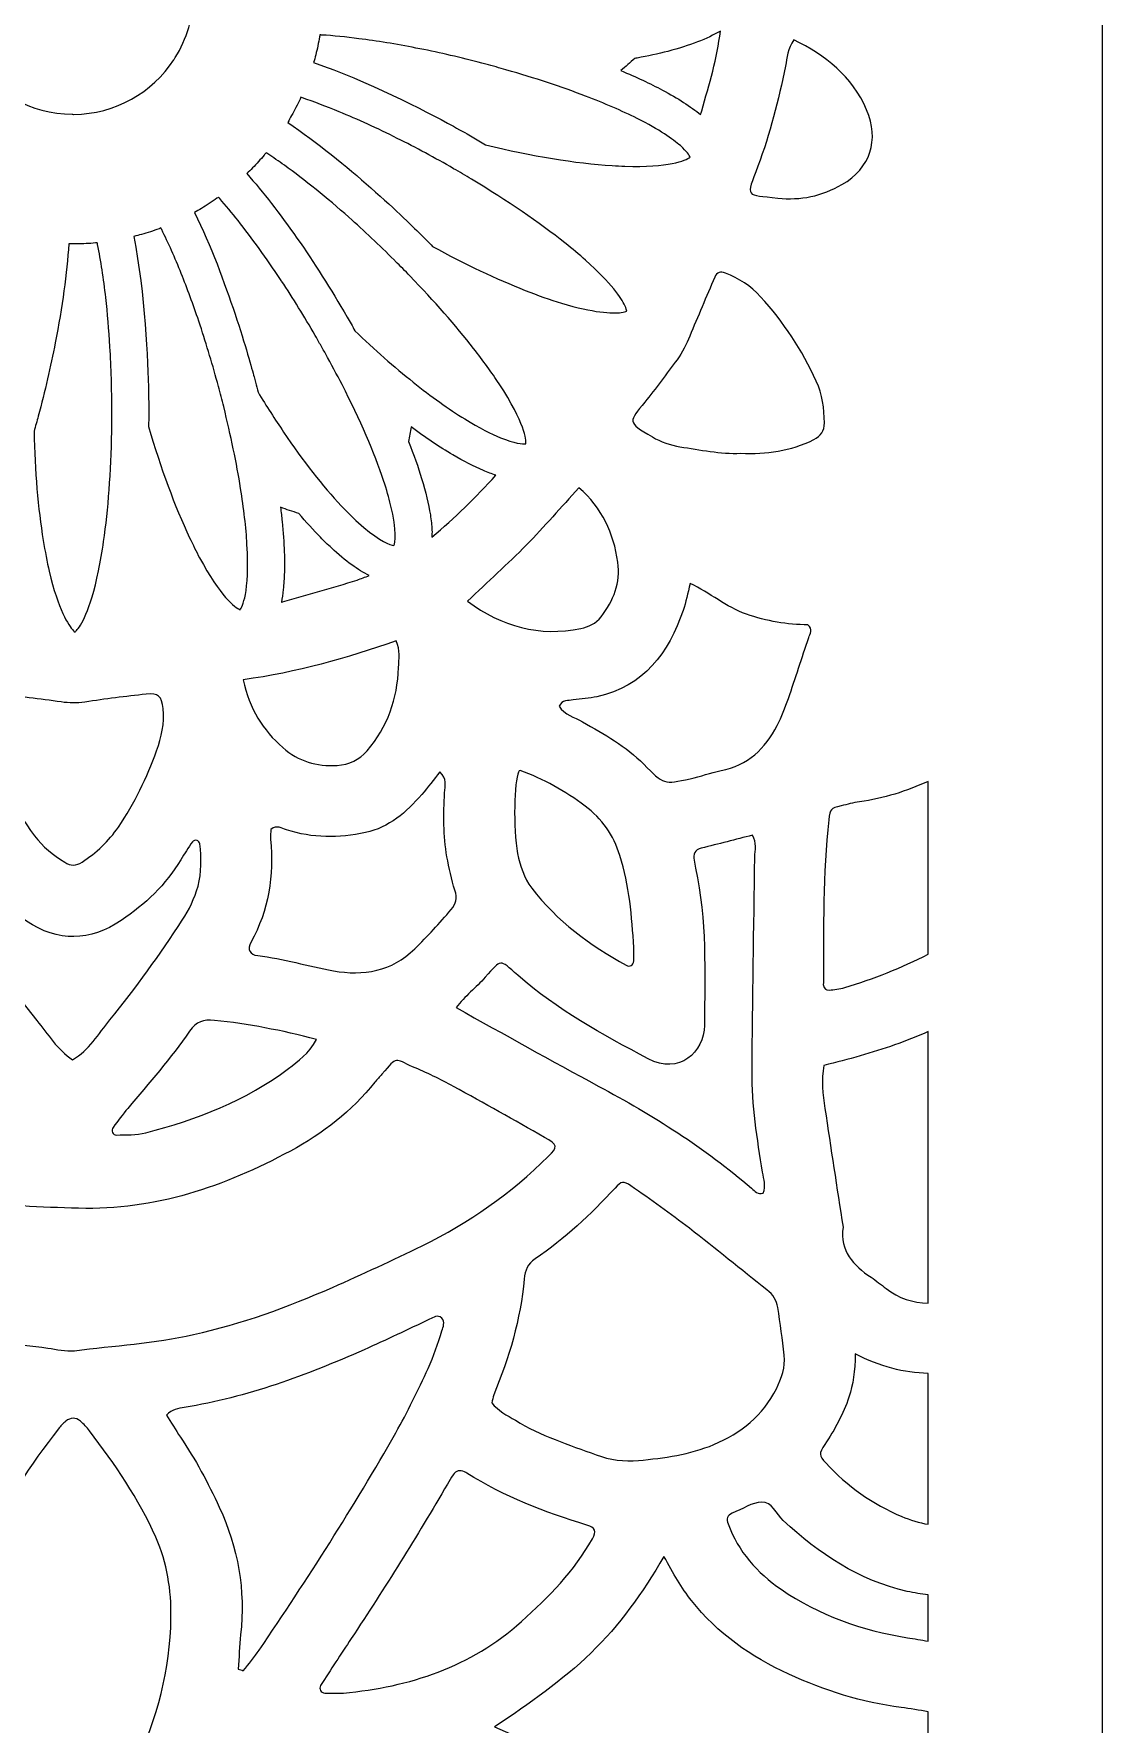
# Model space of a CAD drawing. Extents: x 1255 to 1745, y -1407 to 327.
# Drawn here: x 1490.7 to 1745, y -1000 to -597.5 of the extents above; entities that cross this region are included whole.
import ezdxf

# ---------------------------------------------------------------- set-up
doc = ezdxf.new("R2010")
doc.units = 0
doc.header["$MEASUREMENT"] = 0
doc.layers.add('Layer 1', color=7, linetype='Continuous')

msp = doc.modelspace()

# ---------------------------------------------------------------- linework, layer by layer
at = {"layer": 'Layer 1', "lineweight": 0}
for points, knots in [([(1596.15, 229.71), (1596.15, 229.71), (1596.15, 230.91), (1596.15, 230.91), (1596.15, 284.01), (1553.1, 327.05), (1500, 327.05), (1446.9, 327.05), (1403.85, 284.01), (1403.85, 230.91), (1403.85, 230.91), (1403.85, 229.71), (1403.85, 229.71), (1403.85, 229.71), (1254.96, 229.71), (1254.96, 229.71), (1254.96, 229.71), (1254.96, -1407.05), (1254.96, -1407.05), (1254.96, -1407.05), (1745.04, -1407.05), (1745.04, -1407.05), (1745.04, -1407.05), (1745.04, 229.71), (1745.04, 229.71), (1745.04, 229.71), (1596.15, 229.71), (1596.15, 229.71)], [0, 0, 0, 0, 1, 1, 1, 2, 2, 2, 3, 3, 3, 4, 4, 4, 5, 5, 5, 6, 6, 6, 7, 7, 7, 8, 8, 8, 9, 9, 9, 9]), ([(1497.69, -559.33), (1498.45, -559.26), (1499.22, -559.22), (1500, -559.22), (1500.7, -559.22), (1501.41, -559.26), (1502.11, -559.33), (1511.6, -560), (1519.8, -565.31), (1524.5, -573.01), (1525.09, -573.97), (1525.61, -574.97), (1526.09, -576.02), (1527.75, -579.65), (1528.7, -583.66), (1528.7, -587.92), (1528.7, -593.49), (1527.07, -598.69), (1524.33, -603.09), (1524.22, -603.28), (1524.11, -603.48), (1523.98, -603.65), (1518.87, -611.45), (1510.1, -616.58), (1500.11, -616.63), (1500.11, -616.63), (1500, -616.63), (1500, -616.63), (1499.91, -616.63), (1499.85, -616.6), (1499.78, -616.6), (1489.86, -616.54), (1481.13, -611.42), (1476.04, -603.7), (1475.84, -603.42), (1475.69, -603.13), (1475.52, -602.85), (1472.84, -598.5), (1471.27, -593.38), (1471.27, -587.92), (1471.27, -583.66), (1472.23, -579.63), (1473.91, -576), (1474.32, -575.06), (1474.8, -574.17), (1475.34, -573.27), (1479.98, -565.48), (1488.18, -560.09), (1497.69, -559.33)], [0, 0, 0, 0, 1, 1, 1, 2, 2, 2, 3, 3, 3, 4, 4, 4, 5, 5, 5, 6, 6, 6, 7, 7, 7, 8, 8, 8, 9, 9, 9, 10, 10, 10, 11, 11, 11, 12, 12, 12, 13, 13, 13, 14, 14, 14, 15, 15, 15, 16, 16, 16, 16]), ([(1631.38, -628.99), (1630.4, -628.94), (1629.38, -628.9), (1628.35, -628.83), (1619.67, -628.29), (1609.22, -626.57), (1598.23, -623.87), (1597.17, -623.24), (1596.1, -622.59), (1594.99, -621.96), (1594.23, -621.52), (1592.66, -620.63), (1590.55, -619.48), (1583.48, -615.6), (1569.94, -608.59), (1557.28, -604.31), (1557.45, -603.7), (1557.63, -603.09), (1557.78, -602.48), (1558.15, -601.04), (1558.43, -599.61), (1558.69, -598.15), (1558.71, -598), (1558.76, -597.84), (1558.78, -597.69), (1558.91, -597.71), (1559.04, -597.71), (1559.19, -597.74), (1561.96, -597.91), (1564.96, -598.21), (1568.05, -598.61), (1572.36, -599.15), (1576.91, -599.89), (1581.63, -600.85), (1582.26, -600.96), (1582.87, -601.07), (1583.5, -601.2), (1588.33, -602.18), (1593.29, -603.35), (1598.3, -604.7), (1599.91, -605.13), (1601.52, -605.57), (1603.07, -606.03), (1609.96, -607.99), (1616.32, -610.1), (1622.02, -612.29), (1626.57, -614.01), (1630.7, -615.8), (1634.29, -617.6), (1639.69, -620.32), (1642.8, -622.52), (1644.61, -624.09), (1646.2, -625.48), (1646.76, -626.42), (1646.94, -626.81), (1645.94, -627.66), (1641.72, -629.31), (1631.38, -628.99)], [0, 0, 0, 0, 1, 1, 1, 2, 2, 2, 3, 3, 3, 4, 4, 4, 5, 5, 5, 6, 6, 6, 7, 7, 7, 8, 8, 8, 9, 9, 9, 10, 10, 10, 11, 11, 11, 12, 12, 12, 13, 13, 13, 14, 14, 14, 15, 15, 15, 16, 16, 16, 17, 17, 17, 18, 18, 18, 19, 19, 19, 19]), ([(1640.32, -610.84), (1637.41, -609.29), (1634.08, -607.75), (1630.44, -606.22), (1631.57, -605.27), (1632.66, -604.31), (1633.73, -603.31), (1633.9, -603.28), (1634.1, -603.26), (1634.29, -603.22), (1636.86, -602.74), (1639.3, -602.22), (1641.59, -601.63), (1646.83, -600.26), (1651.01, -598.65), (1654.14, -596.8), (1653.36, -603.18), (1651.51, -609.49), (1649.68, -615.8), (1649.59, -616.12), (1649.51, -616.39), (1649.42, -616.69), (1647.07, -614.78), (1644.02, -612.82), (1640.32, -610.84)], [0, 0, 0, 0, 1, 1, 1, 2, 2, 2, 3, 3, 3, 4, 4, 4, 5, 5, 5, 6, 6, 6, 7, 7, 7, 8, 8, 8, 8]), ([(1667.83, -636.56), (1660.13, -635.67), (1660.11, -636.73), (1663.06, -628.96), (1666, -621.24), (1667.94, -613.23), (1669.64, -605.16), (1670.05, -603.13), (1670.12, -600.98), (1671.6, -598.87), (1679.17, -602.65), (1685.52, -607.51), (1688.96, -615.56), (1692.01, -622.72), (1689.88, -629.42), (1683.09, -633.36), (1678.36, -636.1), (1673.18, -637.19), (1667.83, -636.56)], [0, 0, 0, 0, 1, 1, 1, 2, 2, 2, 3, 3, 3, 4, 4, 4, 5, 5, 5, 6, 6, 6, 6]), ([(1616.28, -661.59), (1613.58, -660.78), (1610.68, -659.74), (1607.66, -658.56), (1600.82, -655.86), (1593.29, -652.32), (1585.59, -648.07), (1584.72, -647.18), (1583.85, -646.29), (1582.94, -645.39), (1581.56, -644), (1576.99, -639.5), (1570.92, -634.14), (1565.18, -629.07), (1558.11, -623.26), (1551.1, -618.58), (1551.42, -618.04), (1551.73, -617.47), (1552.03, -616.91), (1552.75, -615.65), (1553.43, -614.32), (1554.04, -612.99), (1554.1, -612.84), (1554.17, -612.71), (1554.23, -612.58), (1554.36, -612.62), (1554.49, -612.66), (1554.62, -612.71), (1557.39, -613.64), (1560.32, -614.78), (1563.35, -616.02), (1567.79, -617.84), (1572.42, -619.95), (1577.21, -622.35), (1581.63, -624.55), (1586.14, -626.98), (1590.62, -629.57), (1592.05, -630.4), (1593.49, -631.23), (1594.86, -632.08), (1603.46, -637.23), (1610.99, -642.39), (1617.12, -647.27), (1618.87, -648.66), (1620.52, -650.01), (1622.02, -651.36), (1628.27, -656.91), (1630.55, -660.37), (1631.4, -662.17), (1631.71, -662.85), (1631.81, -663.28), (1631.86, -663.52), (1631.6, -663.65), (1631.14, -663.76), (1630.51, -663.85), (1628.35, -664.11), (1623.94, -663.89), (1616.28, -661.59)], [0, 0, 0, 0, 1, 1, 1, 2, 2, 2, 3, 3, 3, 4, 4, 4, 5, 5, 5, 6, 6, 6, 7, 7, 7, 8, 8, 8, 9, 9, 9, 10, 10, 10, 11, 11, 11, 12, 12, 12, 13, 13, 13, 14, 14, 14, 15, 15, 15, 16, 16, 16, 17, 17, 17, 18, 18, 18, 19, 19, 19, 19]), ([(1593.25, -689.18), (1589.44, -686.81), (1585.29, -683.83), (1581, -680.41), (1576.47, -676.8), (1571.79, -672.68), (1567.12, -668.18), (1566.51, -667.09), (1565.87, -666), (1565.24, -664.92), (1557.52, -651.53), (1549.12, -639.5), (1541.37, -630.75), (1541.83, -630.31), (1542.28, -629.86), (1542.74, -629.4), (1543.7, -628.4), (1544.61, -627.38), (1545.5, -626.33), (1545.57, -626.27), (1545.64, -626.18), (1545.7, -626.11), (1545.7, -626.11), (1546.01, -625.77), (1546.01, -625.77), (1546.11, -625.85), (1546.22, -625.94), (1546.35, -626), (1547.64, -626.87), (1548.99, -627.81), (1550.31, -628.77), (1555.19, -632.27), (1560.41, -636.47), (1565.68, -641.15), (1569.25, -644.35), (1572.88, -647.77), (1576.45, -651.31), (1576.54, -651.4), (1576.65, -651.51), (1576.73, -651.6), (1577.93, -652.77), (1579.06, -653.95), (1580.22, -655.12), (1586.03, -661.13), (1591.12, -666.94), (1595.36, -672.38), (1597.65, -675.3), (1599.69, -678.13), (1601.43, -680.78), (1607.7, -690.27), (1607.88, -694.14), (1607.79, -695.08), (1607.03, -695.21), (1605.09, -694.99), (1601.78, -693.64), (1599.56, -692.75), (1596.78, -691.36), (1593.25, -689.18)], [0, 0, 0, 0, 1, 1, 1, 2, 2, 2, 3, 3, 3, 4, 4, 4, 5, 5, 5, 6, 6, 6, 7, 7, 7, 8, 8, 8, 9, 9, 9, 10, 10, 10, 11, 11, 11, 12, 12, 12, 13, 13, 13, 14, 14, 14, 15, 15, 15, 16, 16, 16, 17, 17, 17, 18, 18, 18, 19, 19, 19, 19]), ([(1576.41, -719.32), (1575.47, -719.23), (1573.08, -718.28), (1569.2, -715.01), (1567.66, -713.69), (1565.87, -712.01), (1563.85, -709.85), (1559.48, -705.2), (1554.78, -699.17), (1550.14, -692.31), (1548.09, -689.29), (1546.05, -686.13), (1544.05, -682.83), (1543.85, -682.02), (1543.63, -681.22), (1543.42, -680.41), (1543.31, -680), (1543.2, -679.58), (1543.09, -679.17), (1542.61, -677.34), (1541, -671.51), (1538.56, -664.2), (1536.1, -656.78), (1532.8, -647.85), (1528.92, -640), (1529.47, -639.69), (1530.01, -639.39), (1530.55, -639.06), (1531.19, -638.67), (1531.79, -638.26), (1532.43, -637.84), (1533.03, -637.43), (1533.67, -637.06), (1534.25, -636.62), (1534.38, -636.56), (1534.49, -636.47), (1534.62, -636.36), (1534.62, -636.36), (1534.93, -636.71), (1534.93, -636.71), (1536.34, -638.32), (1537.8, -640.08), (1539.28, -641.93), (1542.61, -646.13), (1546.03, -650.88), (1549.42, -655.99), (1549.51, -656.1), (1549.57, -656.23), (1549.66, -656.34), (1552.36, -660.45), (1555.06, -664.81), (1557.65, -669.29), (1558.02, -669.94), (1558.37, -670.55), (1558.71, -671.18), (1559.17, -671.99), (1559.65, -672.79), (1560.09, -673.6), (1561.48, -676.12), (1562.78, -678.58), (1564.05, -681), (1568.36, -689.4), (1571.73, -697.19), (1573.95, -703.87), (1574.67, -706.07), (1575.21, -707.94), (1575.62, -709.59), (1577.21, -716.06), (1576.67, -718.62), (1576.41, -719.32)], [0, 0, 0, 0, 1, 1, 1, 2, 2, 2, 3, 3, 3, 4, 4, 4, 5, 5, 5, 6, 6, 6, 7, 7, 7, 8, 8, 8, 9, 9, 9, 10, 10, 10, 11, 11, 11, 12, 12, 12, 13, 13, 13, 14, 14, 14, 15, 15, 15, 16, 16, 16, 17, 17, 17, 18, 18, 18, 19, 19, 19, 20, 20, 20, 21, 21, 21, 22, 22, 22, 23, 23, 23, 23]), ([(1517.98, -690.99), (1518, -689.72), (1518.02, -688.48), (1518.02, -687.22), (1518.02, -686.46), (1518, -685), (1517.98, -683.07), (1517.82, -675.27), (1517.17, -659.37), (1514.45, -645.72), (1515.08, -645.57), (1515.69, -645.39), (1516.3, -645.22), (1517.71, -644.83), (1519.13, -644.37), (1520.5, -643.89), (1520.63, -643.83), (1520.76, -643.76), (1520.91, -643.7), (1520.98, -643.83), (1521.04, -643.96), (1521.11, -644.09), (1522.68, -647.27), (1524.24, -650.77), (1525.77, -654.56), (1527.2, -658.1), (1528.6, -661.91), (1529.92, -665.87), (1530.03, -666.2), (1530.14, -666.53), (1530.25, -666.87), (1531.82, -671.55), (1533.27, -676.43), (1534.62, -681.43), (1535.06, -683.04), (1535.45, -684.63), (1535.86, -686.24), (1537.58, -693.16), (1538.93, -699.69), (1539.89, -705.7), (1540.65, -710.53), (1541.2, -715.01), (1541.41, -719.06), (1541.76, -724.87), (1541.46, -728.59), (1541.02, -730.96), (1540.61, -733.23), (1540.04, -734.25), (1539.78, -734.62), (1538.56, -734.16), (1534.99, -731.33), (1530.12, -722.24), (1529.34, -720.74), (1528.53, -719.13), (1527.75, -717.45), (1524.22, -710.01), (1520.87, -700.91), (1517.98, -690.99)], [0, 0, 0, 0, 1, 1, 1, 2, 2, 2, 3, 3, 3, 4, 4, 4, 5, 5, 5, 6, 6, 6, 7, 7, 7, 8, 8, 8, 9, 9, 9, 10, 10, 10, 11, 11, 11, 12, 12, 12, 13, 13, 13, 14, 14, 14, 15, 15, 15, 16, 16, 16, 17, 17, 17, 18, 18, 18, 19, 19, 19, 19]), ([(1509.23, -687.22), (1509.23, -688.9), (1509.21, -690.53), (1509.21, -692.16), (1509.03, -701.87), (1508.38, -710.75), (1507.27, -718.34), (1506.92, -720.8), (1506.51, -723.13), (1506.07, -725.31), (1504.07, -735.08), (1501.81, -738.47), (1500.81, -739.58), (1500.65, -739.73), (1500.54, -739.84), (1500.46, -739.93), (1500.35, -739.84), (1500.22, -739.73), (1500.09, -739.6), (1498.87, -738.38), (1496.45, -734.53), (1494.32, -725.46), (1493.8, -723.19), (1493.32, -720.74), (1492.91, -718.15), (1491.64, -710.49), (1490.9, -701.59), (1490.71, -692.12), (1491.06, -690.92), (1491.38, -689.7), (1491.71, -688.51), (1493.3, -682.54), (1494.65, -676.69), (1495.76, -671.03), (1497.43, -662.52), (1498.54, -654.49), (1498.96, -647.48), (1499.3, -647.51), (1499.65, -647.51), (1500, -647.51), (1500.3, -647.51), (1500.61, -647.51), (1500.94, -647.48), (1502.39, -647.46), (1503.87, -647.4), (1505.31, -647.27), (1505.46, -647.24), (1505.61, -647.24), (1505.77, -647.24), (1505.79, -647.38), (1505.81, -647.51), (1505.85, -647.64), (1506.62, -651.49), (1507.27, -655.73), (1507.79, -660.28), (1508.2, -664.02), (1508.55, -667.94), (1508.79, -672.01), (1509.07, -676.93), (1509.23, -682.04), (1509.23, -687.22)], [0, 0, 0, 0, 1, 1, 1, 2, 2, 2, 3, 3, 3, 4, 4, 4, 5, 5, 5, 6, 6, 6, 7, 7, 7, 8, 8, 8, 9, 9, 9, 10, 10, 10, 11, 11, 11, 12, 12, 12, 13, 13, 13, 14, 14, 14, 15, 15, 15, 16, 16, 16, 17, 17, 17, 18, 18, 18, 19, 19, 19, 20, 20, 20, 20]), ([(1659, -697.34), (1654.1, -697.58), (1649.31, -696.51), (1644.5, -695.8), (1642.24, -695.45), (1639.93, -694.6), (1637.95, -693.47), (1631.66, -689.86), (1632.47, -689.77), (1636.12, -685.2), (1638.78, -681.89), (1641.24, -678.41), (1643.83, -675.06), (1645.13, -673.34), (1646, -671.44), (1646.83, -669.46), (1648.77, -664.76), (1650.79, -660.11), (1652.79, -655.41), (1653.32, -654.21), (1654.14, -654.01), (1655.34, -654.47), (1658.56, -655.69), (1661.39, -657.49), (1663.72, -660.08), (1669.16, -666.11), (1673.62, -672.79), (1676.97, -680.19), (1678.39, -683.35), (1678.89, -686.68), (1678.91, -690.12), (1678.93, -692.05), (1678.06, -693.25), (1676.36, -694.1), (1670.88, -696.86), (1665.05, -697.58), (1659, -697.34)], [0, 0, 0, 0, 1, 1, 1, 2, 2, 2, 3, 3, 3, 4, 4, 4, 5, 5, 5, 6, 6, 6, 7, 7, 7, 8, 8, 8, 9, 9, 9, 10, 10, 10, 11, 11, 11, 12, 12, 12, 12]), ([(1585.44, -717.32), (1585.44, -716.75), (1585.48, -716.25), (1585.46, -715.67), (1585.4, -714.51), (1585.26, -713.31), (1585.07, -712.03), (1584.68, -709.44), (1583.98, -706.57), (1583, -703.35), (1582.17, -700.63), (1581.11, -697.69), (1579.89, -694.58), (1580.11, -693.42), (1580.32, -692.25), (1580.5, -691.07), (1583.94, -693.64), (1587.29, -695.88), (1590.42, -697.73), (1593.01, -699.26), (1595.45, -700.5), (1597.69, -701.45), (1598.74, -701.91), (1599.71, -702.26), (1600.67, -702.59), (1595.88, -707.81), (1590.9, -712.84), (1585.44, -717.32)], [0, 0, 0, 0, 1, 1, 1, 2, 2, 2, 3, 3, 3, 4, 4, 4, 5, 5, 5, 6, 6, 6, 7, 7, 7, 8, 8, 8, 9, 9, 9, 9]), ([(1593.93, -732.55), (1598.78, -727.94), (1603.5, -723.72), (1607.94, -719.19), (1612.21, -714.84), (1616.21, -710.2), (1620.43, -705.57), (1625.96, -710.36), (1628.72, -716.36), (1629.72, -723.28), (1630.46, -728.22), (1628.64, -732.4), (1625.76, -736.27), (1624.52, -737.95), (1622.74, -738.71), (1620.91, -739.08), (1611.01, -741.06), (1602.15, -738.69), (1593.93, -732.55)], [0, 0, 0, 0, 1, 1, 1, 2, 2, 2, 3, 3, 3, 4, 4, 4, 5, 5, 5, 6, 6, 6, 6]), ([(1550.29, -720.91), (1550.23, -718.62), (1550.05, -716.17), (1549.79, -713.58), (1549.66, -712.49), (1549.53, -711.36), (1549.4, -710.22), (1550.84, -710.75), (1552.27, -711.23), (1553.73, -711.66), (1555.49, -713.73), (1557.21, -715.64), (1558.91, -717.36), (1559.8, -718.25), (1560.65, -719.1), (1561.5, -719.89), (1563.2, -721.45), (1564.81, -722.8), (1566.35, -723.91), (1567.81, -724.96), (1569.18, -725.81), (1570.51, -726.46), (1569.55, -726.83), (1568.59, -727.2), (1567.62, -727.53), (1561.76, -729.46), (1555.82, -731.03), (1549.9, -732.75), (1549.79, -732.77), (1549.71, -732.79), (1549.6, -732.81), (1549.77, -731.88), (1549.94, -730.88), (1550.05, -729.81), (1550.18, -728.5), (1550.29, -727.11), (1550.31, -725.63), (1550.34, -724.89), (1550.36, -724.13), (1550.36, -723.35), (1550.34, -722.54), (1550.34, -721.74), (1550.29, -720.91)], [0, 0, 0, 0, 1, 1, 1, 2, 2, 2, 3, 3, 3, 4, 4, 4, 5, 5, 5, 6, 6, 6, 7, 7, 7, 8, 8, 8, 9, 9, 9, 10, 10, 10, 11, 11, 11, 12, 12, 12, 13, 13, 13, 14, 14, 14, 14]), ([(1667.68, -762.17), (1664.83, -767.7), (1660.65, -771.64), (1654.29, -772.92), (1651.81, -773.42), (1649.42, -774.34), (1646.94, -774.88), (1640.67, -776.23), (1640.61, -776.25), (1635.88, -771.42), (1631.66, -767.09), (1626.46, -764.28), (1621.3, -761.32), (1619.34, -760.21), (1617.04, -759.6), (1615.71, -757.6), (1616.49, -756.06), (1617.89, -756.27), (1619.08, -756.1), (1620.95, -755.82), (1622.89, -755.73), (1624.74, -755.32), (1635.95, -752.88), (1641.72, -744.89), (1645.26, -734.79), (1645.96, -732.81), (1646.33, -730.7), (1646.94, -728.37), (1651.64, -730.55), (1655.49, -733.99), (1660.32, -735.64), (1665.15, -737.32), (1670.09, -738.25), (1674.99, -738.17), (1676.17, -739.39), (1675.49, -740.32), (1675.16, -741.26), (1673.55, -746.09), (1672.01, -750.92), (1670.33, -755.73), (1669.57, -757.91), (1668.72, -760.1), (1667.68, -762.17)], [0, 0, 0, 0, 1, 1, 1, 2, 2, 2, 3, 3, 3, 4, 4, 4, 5, 5, 5, 6, 6, 6, 7, 7, 7, 8, 8, 8, 9, 9, 9, 10, 10, 10, 11, 11, 11, 12, 12, 12, 13, 13, 13, 14, 14, 14, 14]), ([(1576.95, -742.02), (1577.95, -744.28), (1577.6, -746.37), (1577.52, -748.4), (1577.19, -755.79), (1574.95, -762.52), (1570.01, -768.2), (1568.09, -770.42), (1565.81, -771.51), (1562.85, -771.7), (1557.93, -772.01), (1553.69, -770.7), (1549.97, -767.44), (1545.18, -763.28), (1541.98, -758.23), (1540.54, -751.29), (1553.3, -749.55), (1565.05, -746.15), (1576.95, -742.02)], [0, 0, 0, 0, 1, 1, 1, 2, 2, 2, 3, 3, 3, 4, 4, 4, 5, 5, 5, 6, 6, 6, 6]), ([(1478.93, -756.99), (1479.28, -755.08), (1479.98, -754.47), (1481.98, -754.68), (1487.05, -755.23), (1492.12, -755.84), (1497.15, -756.58), (1499.09, -756.86), (1500.91, -756.88), (1502.83, -756.6), (1507.66, -755.86), (1512.51, -755.25), (1517.37, -754.73), (1520.3, -754.4), (1521.11, -755.23), (1521.44, -758.17), (1521.83, -761.65), (1521.04, -764.96), (1519.89, -768.18), (1517.61, -774.6), (1514.65, -780.71), (1510.79, -786.37), (1508.49, -789.77), (1505.57, -792.51), (1502.13, -794.71), (1500.72, -795.62), (1499.46, -795.69), (1498, -794.75), (1495.28, -793.03), (1492.77, -791.05), (1490.84, -788.48), (1485.68, -781.63), (1481.94, -774.01), (1479.48, -765.81), (1478.91, -764), (1478.74, -762.06), (1478.46, -760.56), (1478.65, -759.1), (1478.74, -758.04), (1478.93, -756.99)], [0, 0, 0, 0, 1, 1, 1, 2, 2, 2, 3, 3, 3, 4, 4, 4, 5, 5, 5, 6, 6, 6, 7, 7, 7, 8, 8, 8, 9, 9, 9, 10, 10, 10, 11, 11, 11, 12, 12, 12, 13, 13, 13, 13]), ([(1633.49, -818.25), (1633.38, -819.34), (1632.55, -819.73), (1631.71, -819.28), (1623.07, -814.53), (1615.23, -808.81), (1609.2, -800.89), (1607.35, -798.47), (1606.53, -795.62), (1605.83, -792.7), (1605.63, -791.88), (1605.61, -791.03), (1605.5, -790.18), (1604.68, -783.02), (1605.39, -772.57), (1606.42, -772.92), (1612.03, -774.88), (1617.17, -777.82), (1621.91, -781.37), (1625.92, -784.35), (1628.68, -788.29), (1630.2, -793.14), (1632.45, -800.3), (1633.1, -807.68), (1633.49, -815.08), (1633.49, -816.14), (1633.58, -817.21), (1633.49, -818.25)], [0, 0, 0, 0, 1, 1, 1, 2, 2, 2, 3, 3, 3, 4, 4, 4, 5, 5, 5, 6, 6, 6, 7, 7, 7, 8, 8, 8, 9, 9, 9, 9]), ([(1543.96, -816.99), (1542.07, -816.79), (1541.41, -815.49), (1542.33, -813.83), (1546.64, -806.15), (1547.79, -797.9), (1547.01, -789.27), (1546.94, -788.44), (1547.07, -787.61), (1547.12, -786.91), (1548.53, -785.83), (1549.71, -786.63), (1550.79, -787), (1557, -789.07), (1563.31, -789.03), (1569.6, -787.68), (1575.23, -786.48), (1579.39, -782.85), (1583.02, -778.6), (1584.5, -776.88), (1585.9, -775.05), (1587.35, -773.25), (1589.09, -774.81), (1588.55, -776.58), (1588.46, -778.21), (1588.2, -783.3), (1588.09, -788.37), (1589.03, -793.42), (1589.53, -796.12), (1590.05, -798.84), (1590.94, -801.43), (1591.6, -803.32), (1591.16, -804.61), (1589.99, -806.04), (1587.27, -809.29), (1584.39, -812.38), (1581.35, -815.36), (1575.84, -820.76), (1569.18, -821.87), (1561.98, -820.6), (1555.95, -819.54), (1550.08, -817.64), (1543.96, -816.99)], [0, 0, 0, 0, 1, 1, 1, 2, 2, 2, 3, 3, 3, 4, 4, 4, 5, 5, 5, 6, 6, 6, 7, 7, 7, 8, 8, 8, 9, 9, 9, 10, 10, 10, 11, 11, 11, 12, 12, 12, 13, 13, 13, 14, 14, 14, 14]), ([(1703.61, -816.64), (1697.28, -819.88), (1690.62, -822.52), (1683.74, -824.61), (1682.54, -824.98), (1681.26, -825.09), (1680, -825.22), (1679.26, -825.3), (1678.89, -824.76), (1678.69, -824.13), (1678.62, -823.95), (1678.65, -823.71), (1678.65, -823.5), (1678.69, -810.53), (1678.54, -797.56), (1679.95, -784.63), (1680.26, -782), (1680.3, -781.97), (1682.91, -781.32), (1684.35, -780.97), (1685.78, -780.54), (1687.26, -780.34), (1693.03, -779.56), (1698.45, -777.84), (1703.61, -775.49), (1703.61, -775.49), (1703.61, -816.64), (1703.61, -816.64)], [0, 0, 0, 0, 1, 1, 1, 2, 2, 2, 3, 3, 3, 4, 4, 4, 5, 5, 5, 6, 6, 6, 7, 7, 7, 8, 8, 8, 9, 9, 9, 9]), ([(1648.18, -796.16), (1648.05, -795.53), (1647.96, -794.9), (1647.87, -794.27), (1647.68, -792.86), (1647.98, -791.79), (1649.59, -791.4), (1653.69, -790.4), (1657.75, -789.33), (1661.76, -788.31), (1662.91, -790.14), (1662.35, -791.85), (1662.33, -793.51), (1662.09, -810.51), (1661.78, -827.52), (1661.67, -844.52), (1661.63, -852.62), (1662.89, -860.6), (1664.17, -868.57), (1664.44, -870.22), (1665.05, -871.87), (1664.33, -873.55), (1663.06, -873.92), (1662.35, -873.07), (1661.56, -872.4), (1650.4, -862.78), (1638.04, -854.97), (1625.07, -848.05), (1613.84, -842.04), (1602.78, -835.77), (1591.23, -829.37), (1593.27, -826.63), (1595.95, -824.59), (1598.15, -822.13), (1602.09, -817.73), (1601.41, -817.71), (1605.92, -821.67), (1615.25, -829.85), (1626.07, -835.77), (1636.95, -841.56), (1644.24, -845.46), (1650.29, -839.99), (1650.33, -833.59), (1650.38, -821.06), (1650.99, -808.52), (1648.18, -796.16)], [0, 0, 0, 0, 1, 1, 1, 2, 2, 2, 3, 3, 3, 4, 4, 4, 5, 5, 5, 6, 6, 6, 7, 7, 7, 8, 8, 8, 9, 9, 9, 10, 10, 10, 11, 11, 11, 12, 12, 12, 13, 13, 13, 14, 14, 14, 15, 15, 15, 15]), ([(1473.49, -807.63), (1470.45, -802.8), (1469.01, -797.58), (1469.75, -791.83), (1469.86, -791.01), (1469.95, -790.16), (1471.01, -789.53), (1472.82, -790.92), (1473.69, -793.14), (1474.91, -795.01), (1478.52, -800.67), (1483.31, -805.09), (1488.88, -808.76), (1496.47, -813.79), (1503.96, -813.64), (1511.47, -808.59), (1517.21, -804.74), (1522.09, -800.12), (1525.66, -794.16), (1526.53, -792.73), (1527.44, -791.27), (1528.4, -789.87), (1528.6, -789.61), (1529.16, -789.46), (1529.51, -789.55), (1529.79, -789.61), (1530.18, -790.05), (1530.21, -790.35), (1530.49, -793.75), (1530.68, -797.1), (1529.75, -800.47), (1528.94, -803.39), (1527.62, -806.02), (1526.01, -808.52), (1520.7, -816.73), (1514.95, -824.65), (1508.79, -832.25), (1506.05, -835.62), (1503.81, -839.54), (1499.85, -841.8), (1496.26, -839.38), (1494.02, -835.68), (1491.38, -832.42), (1485.01, -824.48), (1478.93, -816.27), (1473.49, -807.63)], [0, 0, 0, 0, 1, 1, 1, 2, 2, 2, 3, 3, 3, 4, 4, 4, 5, 5, 5, 6, 6, 6, 7, 7, 7, 8, 8, 8, 9, 9, 9, 10, 10, 10, 11, 11, 11, 12, 12, 12, 13, 13, 13, 14, 14, 14, 15, 15, 15, 15]), ([(1509.53, -857.9), (1510.66, -856.36), (1511.82, -854.81), (1513.04, -853.36), (1518.04, -847.28), (1523.35, -841.47), (1527.75, -834.94), (1529.29, -832.68), (1531.1, -832.12), (1533.69, -832.4), (1541.72, -833.25), (1549.6, -834.75), (1557.95, -836.95), (1556.08, -840.38), (1553.64, -842.13), (1551.29, -843.89), (1541.13, -851.53), (1529.51, -856.05), (1517.3, -859.19), (1515.08, -859.75), (1512.67, -859.62), (1510.34, -859.73), (1509.49, -859.77), (1508.99, -858.64), (1509.53, -857.9)], [0, 0, 0, 0, 1, 1, 1, 2, 2, 2, 3, 3, 3, 4, 4, 4, 5, 5, 5, 6, 6, 6, 7, 7, 7, 8, 8, 8, 8]), ([(1703.61, -899.73), (1700, -899.64), (1696.62, -898.62), (1693.58, -896.27), (1692.4, -895.36), (1691.25, -894.42), (1690.03, -893.59), (1685.76, -890.74), (1682.54, -887.35), (1683.33, -881.67), (1681.89, -872.24), (1680.41, -862.82), (1679.02, -853.38), (1678.52, -850.05), (1678.08, -846.67), (1678.78, -843.13), (1681.74, -842.34), (1684.61, -841.69), (1687.42, -840.86), (1692.92, -839.23), (1698.38, -837.49), (1703.61, -835.05), (1703.61, -835.05), (1703.61, -899.73), (1703.61, -899.73)], [0, 0, 0, 0, 1, 1, 1, 2, 2, 2, 3, 3, 3, 4, 4, 4, 5, 5, 5, 6, 6, 6, 7, 7, 7, 8, 8, 8, 8]), ([(1583.13, -886.09), (1576.08, -889.55), (1568.94, -892.81), (1561.76, -895.99), (1551.08, -900.73), (1540.11, -904.67), (1528.68, -907.24), (1519.35, -909.35), (1509.79, -909.87), (1500.33, -911.07), (1498.28, -911.33), (1496.1, -910.74), (1493.99, -910.46), (1486.44, -909.39), (1478.78, -908.96), (1471.32, -907.26), (1459.91, -904.63), (1448.92, -900.71), (1438.24, -895.99), (1431.08, -892.79), (1423.92, -889.52), (1416.89, -886.04), (1404.99, -880.17), (1394.26, -872.66), (1384.99, -862.76), (1385.42, -862.02), (1385.49, -861.76), (1385.66, -861.65), (1396.93, -854.88), (1408.32, -848.26), (1420.35, -842.89), (1423.24, -841.6), (1423.29, -841.65), (1425.25, -843.78), (1425.81, -844.39), (1426.4, -845.02), (1426.92, -845.69), (1434.93, -855.73), (1445.18, -862.73), (1456.89, -867.76), (1462.74, -870.29), (1468.6, -872.77), (1474.76, -874.46), (1483.46, -876.86), (1492.38, -876.86), (1501.31, -877.14), (1519.54, -877.73), (1536.02, -871.98), (1551.75, -863.52), (1559.48, -859.36), (1566.35, -854.03), (1571.88, -847.13), (1572.42, -846.46), (1572.99, -845.83), (1573.53, -845.19), (1577.41, -840.75), (1576.47, -841.6), (1580.85, -843.45), (1584.15, -844.85), (1587.42, -846.41), (1590.6, -848.15), (1597.86, -852.11), (1605.07, -856.18), (1612.29, -860.28), (1615.41, -862.04), (1615.47, -862.52), (1613.16, -864.8), (1604.35, -873.57), (1594.27, -880.62), (1583.13, -886.09)], [0, 0, 0, 0, 1, 1, 1, 2, 2, 2, 3, 3, 3, 4, 4, 4, 5, 5, 5, 6, 6, 6, 7, 7, 7, 8, 8, 8, 9, 9, 9, 10, 10, 10, 11, 11, 11, 12, 12, 12, 13, 13, 13, 14, 14, 14, 15, 15, 15, 16, 16, 16, 17, 17, 17, 18, 18, 18, 19, 19, 19, 20, 20, 20, 21, 21, 21, 22, 22, 22, 23, 23, 23, 23]), ([(1605.31, -927.65), (1603.33, -926.45), (1601.24, -925.39), (1599.69, -923.52), (1599.87, -922.84), (1599.95, -922.21), (1600.17, -921.62), (1603.83, -912.74), (1606.55, -903.63), (1607.42, -894.01), (1607.59, -891.96), (1608.27, -890.42), (1610.03, -889.22), (1617.06, -884.37), (1623.3, -878.62), (1629.07, -872.33), (1630.57, -870.68), (1631.05, -870.57), (1632.84, -871.83), (1637.54, -875.12), (1642.22, -878.43), (1646.76, -881.93), (1652.99, -886.74), (1659.04, -891.74), (1665.22, -896.6), (1666.66, -897.73), (1667.55, -899.06), (1667.81, -900.8), (1668.35, -904.58), (1668.94, -908.37), (1669.33, -912.16), (1669.66, -915.01), (1668.7, -917.6), (1667.46, -920.12), (1664.26, -926.52), (1659.08, -930.72), (1652.6, -933.42), (1646.85, -935.81), (1640.76, -936.64), (1634.62, -937.23), (1631.18, -937.55), (1627.85, -937.07), (1624.59, -935.88), (1618.04, -933.46), (1611.34, -931.33), (1605.31, -927.65)], [0, 0, 0, 0, 1, 1, 1, 2, 2, 2, 3, 3, 3, 4, 4, 4, 5, 5, 5, 6, 6, 6, 7, 7, 7, 8, 8, 8, 9, 9, 9, 10, 10, 10, 11, 11, 11, 12, 12, 12, 13, 13, 13, 14, 14, 14, 15, 15, 15, 15]), ([(1534.82, -948.33), (1532.14, -942.54), (1529.14, -936.94), (1525.57, -931.66), (1524.4, -929.91), (1523.33, -928.11), (1522.24, -926.39), (1523.55, -925.02), (1525.05, -924.82), (1526.48, -924.58), (1541.48, -922.19), (1555.54, -916.92), (1569.33, -910.83), (1574.56, -908.52), (1579.72, -906), (1584.89, -903.6), (1585.81, -903.17), (1586.81, -902.39), (1587.77, -903.32), (1588.62, -904.21), (1588.16, -905.39), (1587.83, -906.35), (1586.83, -909.35), (1585.87, -912.42), (1584.55, -915.29), (1582.13, -920.47), (1579.67, -925.67), (1576.84, -930.63), (1566.77, -948.35), (1555.78, -965.5), (1544.31, -982.36), (1543.15, -984.06), (1541.81, -985.65), (1540.54, -987.28), (1540.13, -987.15), (1539.74, -987.04), (1539.35, -986.91), (1539.52, -984.17), (1539.59, -981.43), (1539.89, -978.71), (1541.09, -968.09), (1539.28, -958.01), (1534.82, -948.33)], [0, 0, 0, 0, 1, 1, 1, 2, 2, 2, 3, 3, 3, 4, 4, 4, 5, 5, 5, 6, 6, 6, 7, 7, 7, 8, 8, 8, 9, 9, 9, 10, 10, 10, 11, 11, 11, 12, 12, 12, 13, 13, 13, 14, 14, 14, 14]), ([(1703.61, -952.42), (1701.43, -952.07), (1699.32, -951.39), (1697.3, -950.55), (1690.35, -947.65), (1684.35, -943.34), (1679.23, -937.81), (1677.58, -936.03), (1677.56, -935.57), (1678.99, -933.42), (1681.37, -929.87), (1683.39, -926.17), (1684.74, -922.12), (1685.74, -919.08), (1686.18, -915.94), (1686.24, -911.83), (1692.12, -914.9), (1697.8, -916.31), (1703.61, -916.51), (1703.61, -916.51), (1703.61, -952.42), (1703.61, -952.42)], [0, 0, 0, 0, 1, 1, 1, 2, 2, 2, 3, 3, 3, 4, 4, 4, 5, 5, 5, 6, 6, 6, 7, 7, 7, 7]), ([(1500.57, -1036.16), (1498.89, -1035.92), (1498.37, -1034.9), (1497.85, -1034.03), (1495.45, -1030.02), (1492.88, -1026.08), (1490.84, -1021.9), (1487.68, -1015.4), (1484.83, -1008.78), (1482.02, -1002.12), (1477.65, -991.76), (1476.47, -980.82), (1476.76, -969.67), (1476.87, -965.39), (1477.93, -961.27), (1479.57, -957.31), (1483.74, -947.22), (1489.84, -938.29), (1496.5, -929.7), (1497, -929.02), (1497.61, -928.41), (1498.26, -927.87), (1499.37, -926.96), (1500.63, -926.91), (1501.74, -927.85), (1502.55, -928.52), (1503.26, -929.33), (1503.92, -930.15), (1509.99, -938.1), (1515.63, -946.3), (1519.69, -955.51), (1522.44, -961.67), (1523.39, -968), (1523.31, -974.7), (1523.13, -987.06), (1520.09, -998.6), (1514.84, -1009.72), (1511.43, -1017.01), (1508.47, -1024.54), (1503.96, -1031.28), (1502.83, -1033), (1501.61, -1034.66), (1500.57, -1036.16)], [0, 0, 0, 0, 1, 1, 1, 2, 2, 2, 3, 3, 3, 4, 4, 4, 5, 5, 5, 6, 6, 6, 7, 7, 7, 8, 8, 8, 9, 9, 9, 10, 10, 10, 11, 11, 11, 12, 12, 12, 13, 13, 13, 14, 14, 14, 14]), ([(1564.37, -992.63), (1562.89, -992.63), (1561.41, -992.66), (1559.93, -992.61), (1559.04, -992.59), (1558.45, -991.57), (1558.93, -990.83), (1561.35, -987.06), (1563.76, -983.32), (1566.24, -979.62), (1574.23, -967.59), (1581.85, -955.31), (1589.16, -942.84), (1589.57, -942.12), (1590.03, -941.38), (1590.49, -940.67), (1591.16, -939.62), (1592.12, -939.43), (1593.23, -939.93), (1593.43, -940.01), (1593.6, -940.14), (1593.77, -940.25), (1602.65, -945.84), (1612.34, -949.54), (1622.33, -952.59), (1624.37, -953.22), (1624.7, -954.07), (1623.68, -955.86), (1619.34, -963.56), (1613.25, -969.74), (1606.74, -975.59), (1594.67, -986.47), (1580.19, -991.09), (1564.37, -992.63)], [0, 0, 0, 0, 1, 1, 1, 2, 2, 2, 3, 3, 3, 4, 4, 4, 5, 5, 5, 6, 6, 6, 7, 7, 7, 8, 8, 8, 9, 9, 9, 10, 10, 10, 11, 11, 11, 11]), ([(1703.61, -980.23), (1701.95, -979.97), (1700.3, -979.69), (1698.65, -979.42), (1687.81, -977.66), (1677.69, -974.11), (1668.59, -967.89), (1662.83, -963.95), (1658.41, -958.9), (1655.95, -952.31), (1655.51, -951.15), (1655.71, -950.26), (1656.97, -949.78), (1659.32, -948.83), (1661.63, -947.19), (1664, -947.11), (1666.35, -947), (1667.44, -949.96), (1669.11, -951.52), (1677.67, -959.42), (1687.05, -965.78), (1698.62, -968.39), (1700.28, -968.76), (1701.93, -969.07), (1703.61, -969.24), (1703.61, -969.24), (1703.61, -980.23), (1703.61, -980.23)], [0, 0, 0, 0, 1, 1, 1, 2, 2, 2, 3, 3, 3, 4, 4, 4, 5, 5, 5, 6, 6, 6, 7, 7, 7, 8, 8, 8, 9, 9, 9, 9]), ([(1703.61, -1014.13), (1702.32, -1014.7), (1701.04, -1015.27), (1699.76, -1015.79), (1692.88, -1018.6), (1686.11, -1021.64), (1679.32, -1024.67), (1677.82, -1025.34), (1676.54, -1025.34), (1675.16, -1024.38), (1664.65, -1016.96), (1652.51, -1013.9), (1640.21, -1011.26), (1633.6, -1009.85), (1626.87, -1008.8), (1620.24, -1007.39), (1613.6, -1006), (1607.2, -1003.8), (1600.35, -1000.66), (1608.75, -995.05), (1616.47, -989.65), (1623.33, -983.04), (1630.12, -976.46), (1635.49, -968.91), (1640.69, -960.06), (1643.02, -964.21), (1644.85, -967.56), (1647.24, -970.57), (1653.45, -978.44), (1661.43, -983.97), (1670.42, -988.11), (1678.93, -992.05), (1687.81, -994.79), (1697.17, -996.05), (1699.32, -996.33), (1701.48, -996.68), (1703.61, -997.07), (1703.61, -997.07), (1703.61, -1014.13), (1703.61, -1014.13)], [0, 0, 0, 0, 1, 1, 1, 2, 2, 2, 3, 3, 3, 4, 4, 4, 5, 5, 5, 6, 6, 6, 7, 7, 7, 8, 8, 8, 9, 9, 9, 10, 10, 10, 11, 11, 11, 12, 12, 12, 13, 13, 13, 13])]:
    msp.add_open_spline(points, degree=3, knots=knots, dxfattribs=at)

doc.saveas('drawing.dxf')
